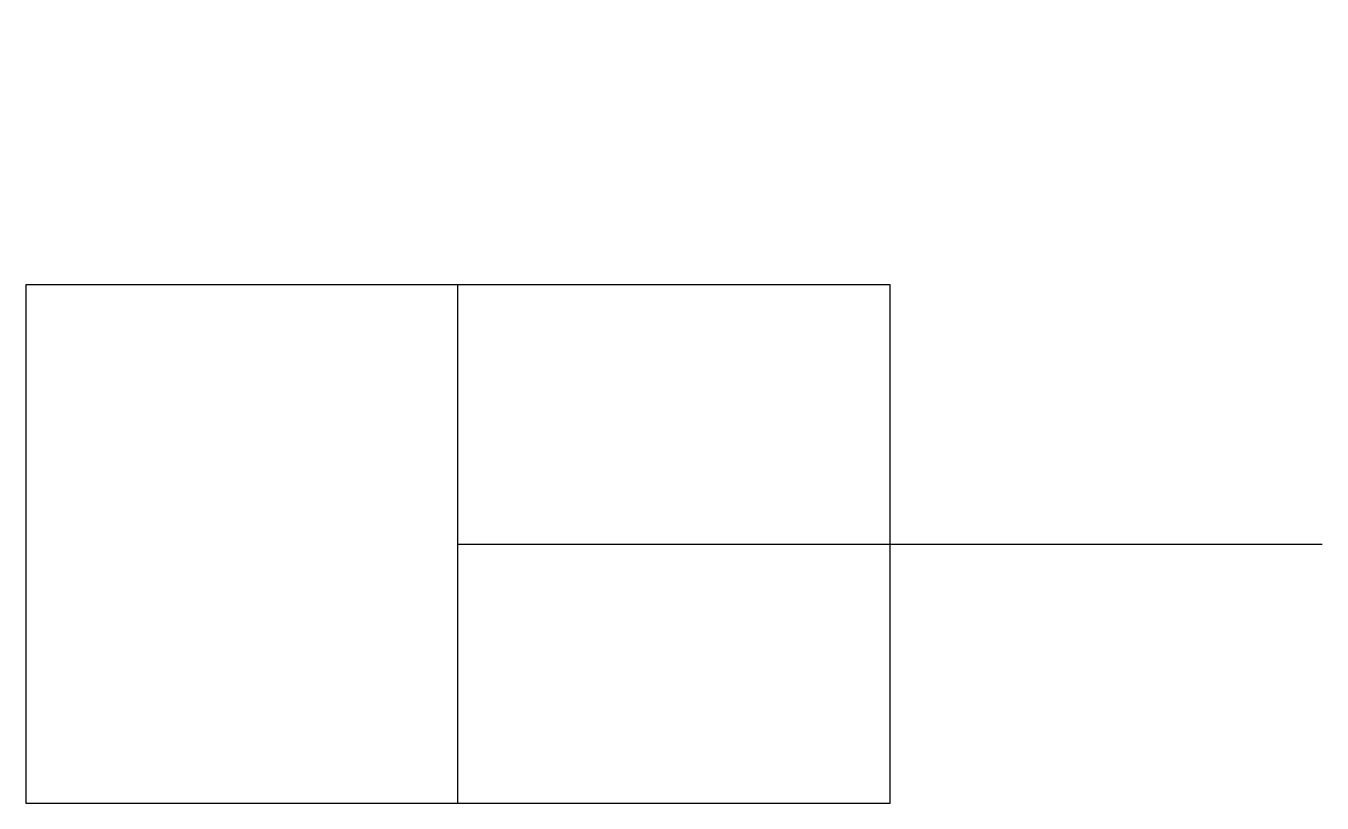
# Model space of a CAD drawing. Extents: x -15 to 0, y -3 to 6.
import ezdxf

# ---------------------------------------------------------------- set-up
doc = ezdxf.new("R2010")
doc.units = 0
doc.linetypes.add('DASHED', pattern=[0])
doc.layers.get('0').update_dxf_attribs({"linetype": 'CONTINUOUS'})

msp = doc.modelspace()

# ---------------------------------------------------------------- linework, layer by layer
at = {"color": 0}
msp.add_line((-10, -3), (-10, 3), dxfattribs=at)
at = {"color": 0, "linetype": 'DASHED'}
msp.add_line((-10, 0), (0, 0), dxfattribs=at)
at = {"color": 0}
msp.add_lwpolyline([(-6.5, 5.5, 0, 1, 0), (-8.5, 5.5, 0, 0, 0), (-11.5, 5.5, 1, 0, 0), (-13.5, 5.5, 0, 0, 0)], format="xyseb", dxfattribs=at)
msp.add_lwpolyline([(-5, 3), (-15, 3), (-15, -3), (-5, -3)], close=True, dxfattribs=at)

doc.saveas('drawing.dxf')
